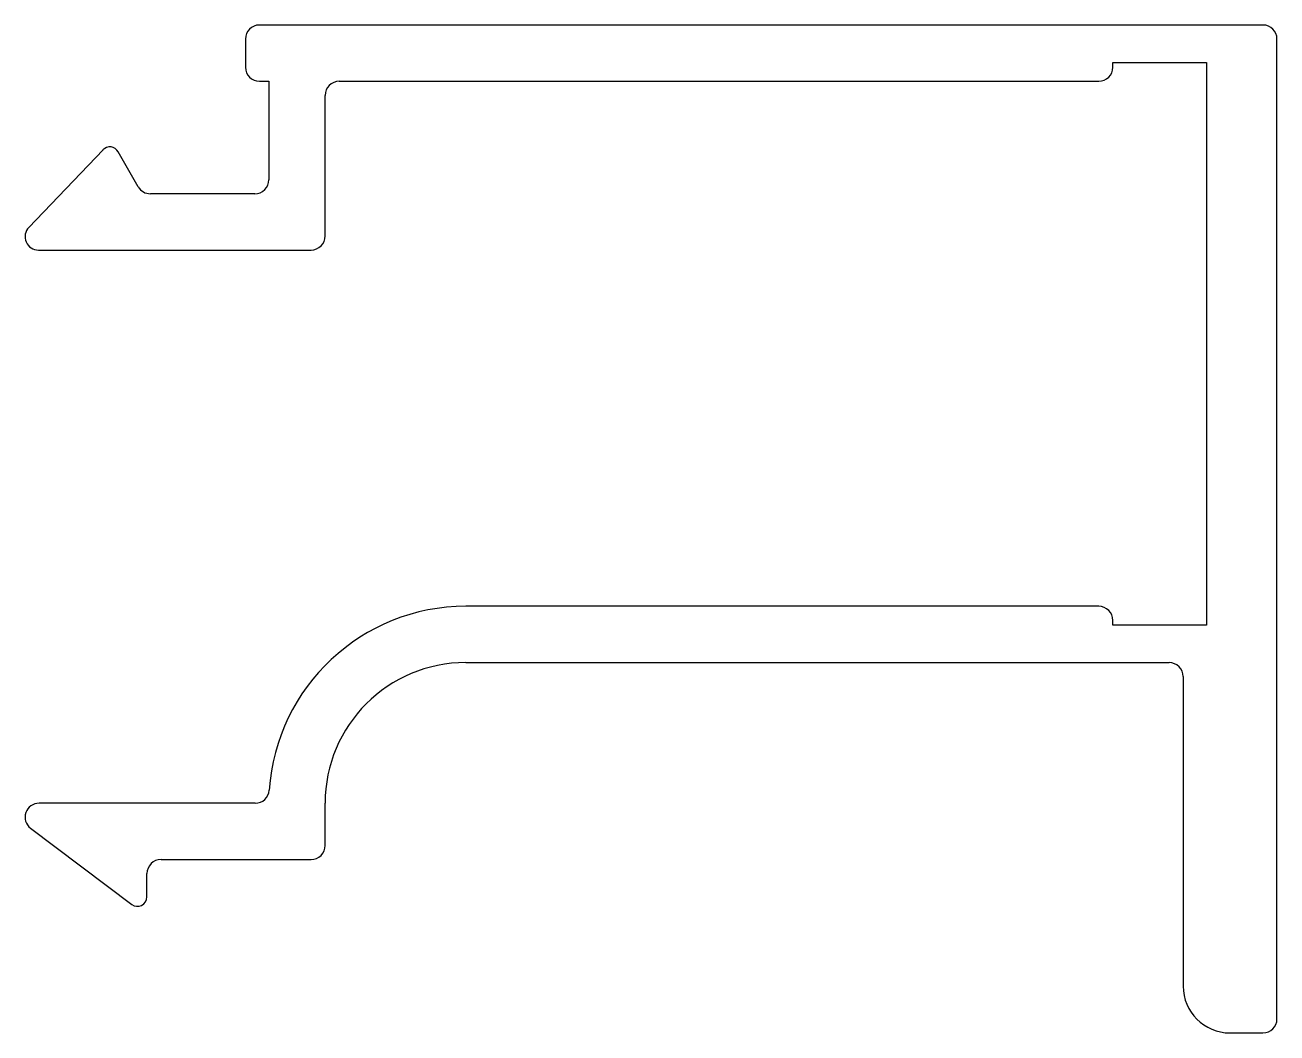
# Model space of a CAD drawing. Extents: x 2413.1 to 2439.8, y 976.6 to 998.1.
import ezdxf

# ---------------------------------------------------------------- set-up
doc = ezdxf.new("R2010")
doc.units = 0
doc.layers.get('0').update_dxf_attribs({"linetype": 'CONTINUOUS'})

msp = doc.modelspace()

# ---------------------------------------------------------------- linework, layer by layer
for p, q in [((2439.462, 998.1), (2418.062, 998.1)), ((2417.762, 997.8), (2417.762, 997.2)), ((2439.762, 976.9), (2439.762, 997.8)), ((2436.262, 997.2), (2436.262, 997.3)), ((2436.262, 997.3), (2438.262, 997.3)), ((2438.262, 997.3), (2438.262, 985.3)), ((2418.062, 996.9), (2418.262, 996.9)), ((2418.262, 996.9), (2418.262, 994.8)), ((2419.762, 996.9), (2435.962, 996.9)), ((2419.462, 993.6), (2419.462, 996.6)), ((2414.725, 995.438), (2413.141, 993.783)), ((2415.475, 994.65), (2415.045, 995.395)), ((2417.962, 994.5), (2415.735, 994.5)), ((2413.348, 993.3), (2419.162, 993.3)), ((2435.962, 985.7), (2422.462, 985.7)), ((2436.262, 985.3), (2436.262, 985.4)), ((2438.262, 985.3), (2436.262, 985.3)), ((2422.462, 984.5), (2437.462, 984.5)), ((2437.762, 984.2), (2437.762, 977.6)), ((2417.972, 981.5), (2413.36, 981.5)), ((2419.462, 980.6), (2419.462, 981.5)), ((2413.176, 980.967), (2415.338, 979.342)), ((2415.962, 980.3), (2419.162, 980.3)), ((2415.662, 979.5), (2415.662, 980)), ((2438.762, 976.6), (2439.462, 976.6))]:
    msp.add_line(p, q)
for centre, radius, start, end in [((2418.062, 997.8), 0.3, 90, 180), ((2439.462, 997.8), 0.3, 360, 90), ((2418.062, 997.2), 0.3, 180, 270), ((2435.962, 997.2), 0.3, 270, 0), ((2419.762, 996.6), 0.3, 90, 180), ((2414.869, 995.3), 0.2, 28.3849, 136.2603), ((2415.735, 994.8), 0.3, 210, 270), ((2417.962, 994.8), 0.3, 270, 0), ((2413.348, 993.585), 0.286, 136.2603, 270), ((2419.162, 993.6), 0.3, 270, 0), ((2422.462, 981.5), 4.2, 90, 176.1774), ((2435.962, 985.4), 0.3, 0, 90), ((2422.462, 981.5), 3, 90, 180), ((2437.462, 984.2), 0.3, 360, 90), ((2417.972, 981.8), 0.3, 270, 356.1774), ((2413.36, 981.202), 0.298, 90, 231.7681), ((2419.162, 980.6), 0.3, 270, 360), ((2415.962, 980), 0.3, 90, 180), ((2415.462, 979.5), 0.2, 231.7681, 360), ((2438.762, 977.6), 1, 180, 270), ((2439.462, 976.9), 0.3, 270, 0)]:
    msp.add_arc(centre, radius, start, end)

doc.saveas('drawing.dxf')
